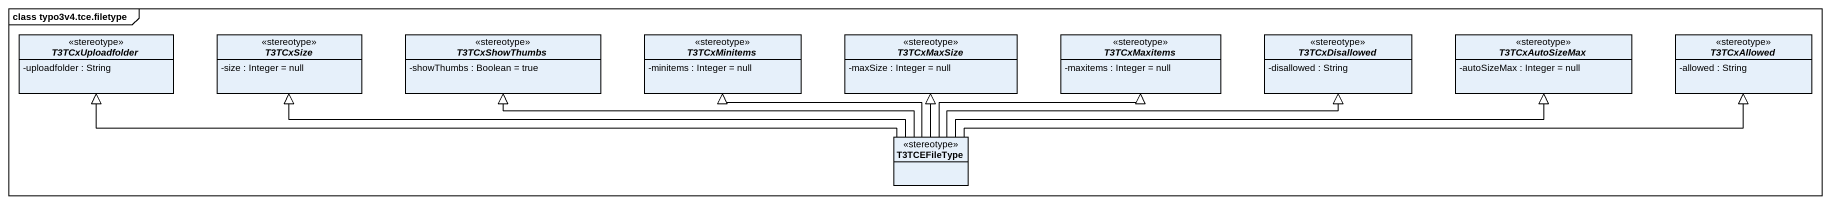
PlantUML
@startuml
mainframe class typo3v4.tce.filetype
hide circle
hide empty members
skinparam classAttributeIconSize 0
abstract class T3TCxUploadfolder <<stereotype>> {
  -uploadfolder : String
}
abstract class T3TCxSize <<stereotype>> {
  -size : Integer = null
}
abstract class T3TCxShowThumbs <<stereotype>> {
  -showThumbs : Boolean = true
}
abstract class T3TCxMinitems <<stereotype>> {
  -minitems : Integer = null
}
abstract class T3TCxMaxSize <<stereotype>> {
  -maxSize : Integer = null
}
abstract class T3TCxMaxitems <<stereotype>> {
  -maxitems : Integer = null
}
abstract class T3TCxDisallowed <<stereotype>> {
  -disallowed : String
}
abstract class T3TCxAutoSizeMax <<stereotype>> {
  -autoSizeMax : Integer = null
}
abstract class T3TCxAllowed <<stereotype>> {
  -allowed : String
}
class T3TCEFileType <<stereotype>>
T3TCEFileType -left-|> T3TCxUploadfolder
T3TCEFileType -left-|> T3TCxSize
T3TCEFileType -left-|> T3TCxShowThumbs
T3TCEFileType -left-|> T3TCxMinitems
T3TCEFileType -up-|> T3TCxMaxSize
T3TCEFileType -right-|> T3TCxMaxitems
T3TCEFileType -right-|> T3TCxDisallowed
T3TCEFileType -right-|> T3TCxAutoSizeMax
T3TCEFileType -right-|> T3TCxAllowed
@enduml
